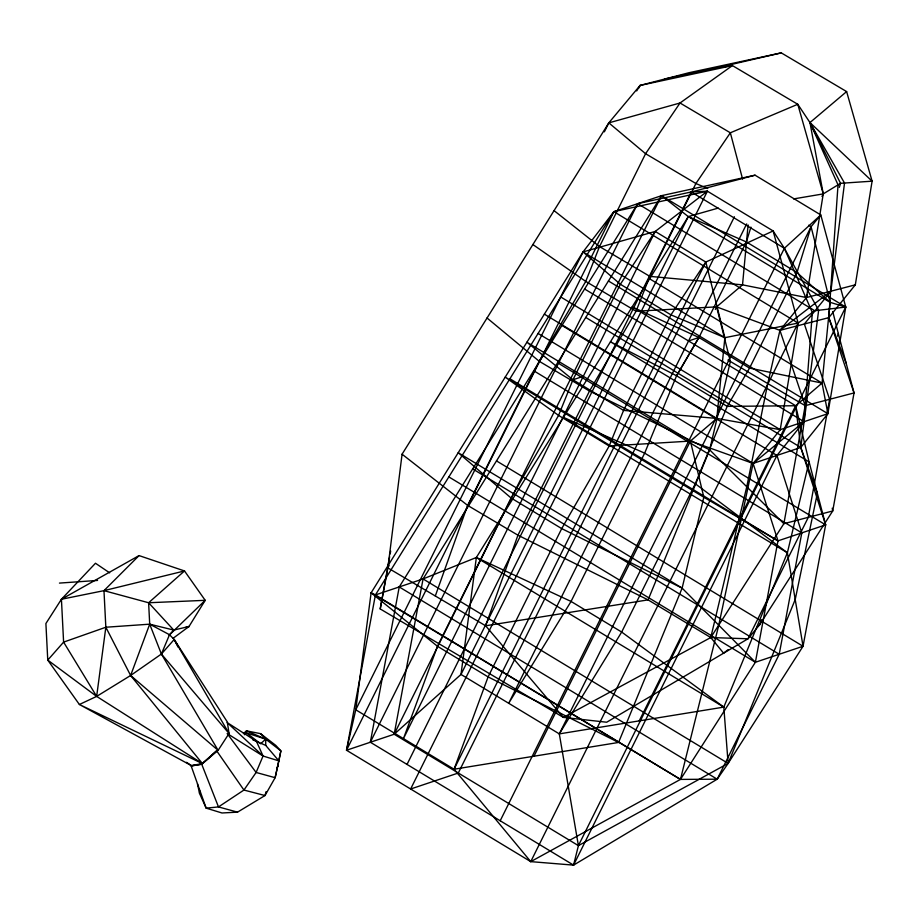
<?xml version="1.0" encoding="UTF-8"?>
<svg xmlns="http://www.w3.org/2000/svg" width="918" height="918" viewBox="0 0 918 918"><rect width="100%" height="100%" fill="white"/><g stroke="black" fill="none" stroke-linecap="round" stroke-linejoin="round"><path stroke-width="1.38" d="M243.419 733.62L246.449 730.843L260.574 733.654L275.767 745.382L280.885 750.867L275.136 777.695L265.004 795.539L237.521 812.155L221.972 812.981L206.148 808.138L199.562 793.473L199.665 790.616M389.645 556.733L380.213 608.944L563.377 717.394L606.683 722.225L748.009 638.779L759.611 624.825L832.718 510.982L854.038 392.95L828.782 317.651L838.031 184.851L809.963 122.576L797.776 104.285L732.415 65.591L717.337 67.725L664.517 79.074M748.09 224.91L742.524 284.855L716.602 306.864L715.329 309.435M533.978 756.225L690.405 441.076L716.809 418.424L724.864 337.686L705.827 262.055L655.211 231.451L583.045 251.934L371.101 592.833L355.759 709.786L346.522 750.247L530.753 861.635L573.566 865.123L717.199 779.198L728.123 763.397L803.043 646.261L825.638 524.866L809.079 461.88L795.654 405.745L632.158 306.876L698.931 337.491L749.547 368.095L822.058 383.081L827.887 413.685L800.76 447.445L753.104 463.441L690.405 441.076L526.909 342.219L572.958 379.788L623.574 410.392L716.809 418.424L780.231 429.681L827.887 413.685L845.753 307.06L820.784 214.938L755.055 175.189L661.522 195.672L613.867 211.668L583.045 251.934L355.759 709.786L454.066 769.227L530.753 861.635L680.467 779.405L717.199 779.198L779.221 654.259L801.804 532.865L776.938 455.443L561.931 325.442M639.226 720.882L795.654 405.745L822.058 383.081L830.113 302.343L811.076 226.712L808.632 225.231M532.888 244.544L585.753 281.424L636.071 311.225L716.602 306.864L779.933 330.365L828.782 317.651L855.324 284.832L872.1 181.179L846.625 91.582L781.275 52.877L688.948 72.729L640.087 85.431L608.818 122.863L402.073 454.203L387.889 567.909L380.213 608.944M402.073 454.203L467.629 505.393L517.947 535.194L648.085 599.879L710.761 637.54L748.009 638.779L808.299 517.339L829.608 399.307L804.352 324.008L830.893 291.19L844.514 183.049L809.963 122.576L846.625 91.582M618.56 742.455L488.101 676.899L437.484 646.295L371.101 592.833L680.467 779.405L718.76 625.181L753.104 463.441L780.231 429.681L798.109 323.067L773.14 230.946L705.827 262.055L670.966 314.863L623.574 410.392L609.196 446.01L561.713 528.607L488.101 676.899L454.066 769.227L618.56 742.455L682.131 588.105L703.831 497.223L690.405 441.076L609.196 446.01L558.58 415.406L505.21 377.126L703.831 497.223L777.982 540.863L825.638 524.866L800.76 447.445L818.661 310.273L784.374 248.285L773.14 230.946L707.399 191.196L691.208 191.954L637.7 203.67L399.238 586.946L370.344 742.237L573.566 865.123L776.938 455.443L804.053 421.683L812.338 312.533L784.374 248.285L691.208 191.954L407.03 764.419M718.243 208.088L688.293 216.591L476.35 557.49L461.008 674.443L394.178 734.239L346.522 750.247L375.405 594.944L613.867 211.668L707.399 191.196L410.633 789.01L458.289 773.013L734.4 216.786M173.043 638.331L189.005 626.501L205.196 600.326L184.507 570.95L139.054 555.597L103.975 590.653L105.834 627.235L96.654 696.395L79.384 704.496L47.759 660.099L45.9 623.517L61.426 599.259L95.472 563.25L109.655 572.843M389.163 565.362L387.889 567.909L485.622 625.778L563.377 717.394L710.761 637.54L746.77 486.758L767.769 383.563L779.933 330.365L806.474 297.547L823.251 193.893L809.963 122.576L872.1 181.179L840.544 183.313L823.251 193.893L793.588 198.919M390.15 553.91L390.666 551.087M371.101 592.833L375.405 594.944L423.06 578.937L728.123 763.397L723.809 707.112L787.38 552.762L809.079 461.88L610.459 341.783L676.589 375.772L727.205 406.376L795.654 405.745L800.76 447.445L817.353 493.368L795.217 599.511L728.123 763.397L578.409 845.639L394.178 734.239L423.06 578.937L661.522 195.672L845.753 307.06L578.409 845.639L573.566 865.123M375.405 594.944L680.467 779.405L755.388 662.268L777.982 540.863L753.104 463.441L538.109 333.441M837.606 336.16L838.26 333.395L832.752 311.558M266.094 791.637L265.004 795.539L243.936 790.054L216.625 750.786L201.719 764.201L191.139 765.933L206.148 808.138L218.484 806.922L237.521 812.155M554.059 210.624L599.523 246.575L649.841 276.375L742.524 284.855L806.474 297.547L807.278 294.827M839.327 187.387L840.544 183.313L809.963 122.576M750.924 227.113L746.368 241.939L698.931 337.491L676.589 375.772L644.665 453.148L571.053 601.439L508.698 703.28L746.655 223.923M500.207 820.761L784.374 248.285L820.784 214.938L811.076 226.712L796.985 272.543L749.547 368.095L727.205 406.376L695.282 483.752L621.681 632.043L559.314 733.884L578.409 845.639M435.304 595.989L467.629 505.393L539.176 361.256L585.753 281.424L599.523 246.575L645.583 153.708L680.02 103L732.415 65.591L640.087 85.431L636.667 90.916M655.211 231.451L620.35 284.259L572.958 379.788L558.58 415.406L511.085 498.004L437.484 646.295L403.45 738.623L655.211 231.451L707.399 191.196M761.802 619.547L759.611 624.825L757.361 626.604M263.053 756.03L227.159 733.528L256.111 772.463L275.136 777.695L278.888 760.873L263.053 756.03L227.125 722.535L256.466 741.365L263.053 756.03L256.111 772.463L243.936 790.054L218.484 806.922L201.708 764.212L216.625 750.786M604.365 131.825L608.818 122.863L680.02 103L730.349 132.8L742.605 179.113M638.825 87.979L640.087 85.431M346.522 750.247L613.867 211.668L798.109 323.067L814.759 310.732L845.753 307.06L830.113 302.343L688.293 216.591L661.522 195.672L394.178 734.239M370.344 742.237L637.7 203.67L814.759 310.732M454.066 769.227L705.827 262.055M821.989 196.429L823.251 193.893L797.776 104.285L730.349 132.8L695.901 183.508L649.841 276.375L636.071 311.225L589.505 391.057L517.947 535.194L485.622 625.778L648.085 599.879L709.671 449.831L730.361 361.474L716.602 306.864M830.113 302.343L796.985 272.543L746.368 241.939L688.293 216.591L461.008 674.443L559.314 733.884L811.076 226.712M530.753 861.635L798.109 323.067L724.864 337.686L670.966 314.863L620.35 284.259L583.045 251.934L724.864 337.686M276.766 768.251L278.131 765.864M676.589 375.772L698.885 337.503M178.081 647.133L174.191 639.479L227.285 721.904L229.041 733.482L218.117 750.339L202.453 763.615L96.654 696.395L63.606 642.118L61.426 599.259L103.975 590.653L184.507 570.95L148.613 602.747L149.703 624.171L169.509 634.717L174.191 639.479L161.396 654.041L130.62 675.487L96.654 696.395L47.759 660.099L63.606 642.118L105.834 627.235L149.703 624.171L173.743 630.069L189.005 626.501L186.469 627.751M169.176 635.21L205.196 600.326L148.613 602.747L103.975 590.653M244.429 734.733L246.46 732.885L246.449 730.843L265.704 739.139L280.885 750.867L278.888 760.873L265.715 745.393L252.611 739.701M260.609 743.81L265.704 739.139L260.574 733.654M753.104 463.441L804.053 421.683L584.605 288.998M728.112 649.634L723.614 653.18L710.761 637.54L783.869 523.696L805.189 405.664L779.933 330.365L830.893 291.19M61.426 599.259L139.054 555.597M423.06 578.937L476.35 557.49L571.053 601.439L621.681 632.043L723.809 707.112L559.314 733.884M572.958 379.788L583.297 376.323M688.546 340.98L698.931 337.491M448.845 476.912L755.388 662.268L803.043 646.261L787.38 552.762L695.282 483.752L644.665 453.148L563.457 417.369L787.38 552.762M691.208 191.954L755.055 175.189M806.474 297.547L855.324 284.832M717.337 67.725L781.275 52.877M186.193 626.994L189.005 626.501M202.453 763.615L79.384 704.496L191.242 765.543L202.453 763.615L130.62 675.487L105.834 627.235M191.151 765.933L201.719 764.201M59.463 583.091L97.537 580.428M707.732 188.523L695.901 183.508L645.583 153.708L608.818 122.863M682.131 588.105L561.713 528.607L511.085 498.004L458.208 452.712L682.131 588.105L755.388 662.268M727.928 360.04L805.189 405.664L854.038 392.95L838.26 333.395M649.611 278.808L822.058 383.081M608.439 280.988L827.887 413.685M560.783 296.996L780.231 429.681M585.753 317.444L800.76 447.445M544.363 314.151L716.809 418.424M557.559 362.771L825.638 524.866M533.737 370.769L801.804 532.865M509.903 378.767L777.982 540.863M496.5 460.905L803.043 646.261M472.667 468.914L779.221 654.259M476.35 557.49L723.809 707.112M399.238 586.946L717.199 779.198M186.538 762.307L191.242 765.543M259.519 742.96L246.46 732.885L265.704 739.139L265.715 745.393M487.045 318.007L539.176 361.256L589.505 391.057L709.671 449.831L783.869 523.696L832.718 510.982L832.247 508.193M148.613 602.747L173.743 630.069L169.509 634.717L161.396 654.041L218.117 750.339L130.62 675.487L149.703 624.171L161.396 654.041L229.041 733.482L174.191 639.479M828.782 317.651L846.144 363.172M197.45 783.846L199.562 793.473"/></g></svg>
